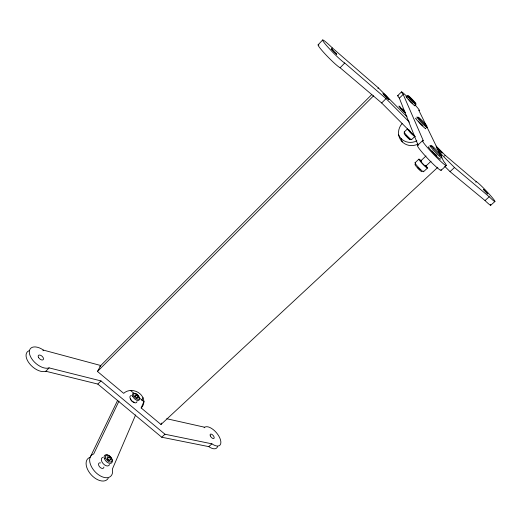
<?xml version="1.0" encoding="UTF-8"?>
<svg xmlns="http://www.w3.org/2000/svg" width="521" height="521" viewBox="0 0 521 521"><rect width="100%" height="100%" fill="white"/><g stroke="black" fill="none" stroke-linecap="round" stroke-linejoin="round"><path stroke-width="0.78" d="M420.082 169.501L419.946 169.885L417.725 167.736M166.766 418.734L204.694 427.246A11.762 5.659 49.5 0 1 219.836 438.063A11.762 5.659 49.5 0 1 211.904 443.827L164.968 434.227L100.989 380.916L49.098 367.885A13.683 7.6 41.3 0 1 34.445 362.088A13.683 7.6 41.3 0 1 30.264 348.796A13.683 7.6 41.3 0 1 43.517 350.132L100.787 365.527L97.46 371.447L123.679 393.348A11.625 9.919 20.9 0 1 139.804 393.583A11.625 9.919 20.9 0 1 141.178 407.963L160.976 424.498L161.51 423.052M141.178 407.963L143.861 401.626M135.623 414.911L112.373 469.102A14.262 8.544 47.7 0 1 105.288 477.653A14.262 8.544 47.7 0 1 91.253 466.295A14.262 8.544 47.7 0 1 93.689 453.98L118.99 401.079M141.836 400.421L143.041 397.614M90.185 457.308L117.551 400.525M408.536 137.863L405.781 135.291M110.686 459.242L109.605 460.473L107.424 458.968L107.163 456.813L109.182 456.989L110.686 459.242L109.254 460.59M318.155 44.754L322.701 39.948M42.917 350.763L43.517 350.132M331.792 48.525L332.352 47.939L378.409 87.938L406.979 116.737M138.058 397.106L137.186 398.011L135.291 396.631L134.998 394.879L136.71 395.172L138.058 397.106L136.919 398.194M29.384 350.607A13.65 7.652 41.2 0 0 29.534 363.684A13.65 7.652 41.2 0 0 45.828 371.258L49.098 367.885M318.924 44.995A16.203 1.511 45.5 0 0 325.228 54.112A16.203 1.511 45.5 0 0 340.122 67.769L344.726 63.015L386.048 98.612L409.395 122.116M99.811 366.504L371.838 94.503M377.875 88.472L378.409 87.938M97.46 371.447L373.59 95.792M45.828 371.258L97.805 384.068L100.989 380.916M340.122 67.769L381.652 102.969L386.048 98.612M397.679 95.669L401.522 91.878M418.063 145.079L399.347 98.189L403.189 94.405A12.927 0.821 46.1 0 1 406.706 96.261M404.159 132.06L407.487 128.85M135.004 396.813L136.71 395.172M411.499 139.693L414.84 136.502M417.432 145.522L422.538 140.67M415.035 162.799L418.91 159.159M420.688 160.969L426.009 155.961M109.182 456.989L107.274 458.786L108.401 460.473M425.69 166.245L431.03 161.249M427.467 168.055L423.534 171.735M444.459 156.085L445.273 155.33L476.285 181.712A13.618 0.983 46.6 0 1 491.296 196.489A13.618 0.983 46.6 0 1 489.239 196.788L485.018 200.552L450.033 171.624L444.797 166.368M160.976 424.498L437.848 167.241M441.118 170.315L446.289 165.522M97.805 384.068L161.718 437.217L164.968 434.227M450.033 171.624L454.481 167.521L489.239 196.788M204.115 427.767L204.694 427.246M475.771 182.181L476.285 181.712M161.718 437.217L208.765 446.627L211.904 443.827M490.704 205.254L494.891 201.549M422.818 125.691L420.414 123.457M400.512 107.573C399.581 107.56 405.748 113.331 403.143 110.185M412.352 103.256L411.981 102.911M422.805 125.756L422.329 125.346M130.706 390.6L134.06 393.407M140.188 398.545L144.076 401.802M436.337 155.31L435.979 154.998M409.753 130.934C407.676 129.592 412.99 135.401 413.212 134.639M422.212 125.196L419.952 122.969M409.923 131.077L410.261 131.396M435.784 154.822L434.911 153.982M411.427 102.396L411.857 102.8L410.906 101.914L411.271 102.253M401.671 108.635L402.036 109M438.2 151.123L454.481 167.521M381.652 102.969L415.165 136.619M436.044 146.03L445.273 155.33M410.763 101.745L409.35 100.273M410.717 101.725L409.936 100.911M402.609 109.599L402.974 109.996M420.03 123.021L419.509 122.481M409.291 100.182L408.861 99.713M419.118 122.031L418.799 121.647M408.731 99.563L408.471 99.218M436.832 147.808L441.762 152.725L436.539 147.202L436.722 147.651M418.676 121.484L418.428 121.139M426.23 125.541L418.767 110.205A12.927 0.821 46.1 0 0 415.048 104.903M426.875 126.857L440.974 155.818M441.619 157.134L443.605 161.223A17.193 1.452 46.3 0 1 443.423 163.744A17.193 1.452 46.3 0 1 428.19 148.433A17.193 1.452 46.3 0 1 423.391 140.898L403.189 94.405M401.183 138.684L402.205 141.829M399.347 98.189A12.901 0.899 46.1 0 1 398.265 95.857M441.02 169.605A17.147 1.589 46.4 0 1 428.295 159.152A17.147 1.589 46.4 0 1 418.05 145.58M436.845 155.786A4.012 0.339 46.3 0 1 432.039 150.823M344.726 63.015A16.242 1.394 45.5 0 1 331.89 51.377A16.242 1.394 45.5 0 1 322.603 40.071A16.242 1.394 45.5 0 1 332.352 47.939M490.437 204.369A13.592 1.068 46.7 0 1 485.018 200.552M436.377 146.922A4.357 0.339 46.3 0 1 441.053 151.578A4.357 0.339 46.3 0 1 440.864 152.165A4.357 0.339 46.3 0 1 436.285 147.189M416.852 140.826A13.702 13.025 -34.6 0 1 398.5 134.679M418.135 144.011A13.924 13.227 -33.9 0 1 401.203 140.696A13.924 13.227 -33.9 0 1 402.088 123.588M413.707 134.802A5.308 0.462 46.2 0 1 414.195 136.17A5.308 0.462 46.2 0 1 409.558 131.637A5.308 0.462 46.2 0 1 407.63 128.863M408.516 129.495A5.308 0.462 46.2 0 1 409.317 130.204M411.316 139.218A5.295 0.495 46.2 0 1 407.513 136.261A5.295 0.495 46.2 0 1 404.589 132.23M409.193 138.286A4.318 0.404 46.2 0 1 409.415 139.309A4.318 0.404 46.2 0 1 405.371 135.271A4.318 0.404 46.2 0 1 404.53 133.636M425.748 128.427A7.372 0.534 46.2 0 1 420.447 123.913A7.372 0.534 46.2 0 1 415.953 118.247M424.635 124.382A7.379 0.521 46.2 0 1 426.354 127.196A7.379 0.521 46.2 0 1 419.294 120.169A7.379 0.521 46.2 0 1 417.627 117.407M418.65 118.287A7.379 0.521 46.2 0 1 419.939 119.504M414.762 105.437A6.46 0.41 46.1 0 1 412.502 103.816A6.46 0.41 46.1 0 1 406.842 97.811A6.46 0.41 46.1 0 1 407.279 97.492M401.756 108.511A4.65 0.358 46.1 0 1 405.182 112.692A4.65 0.358 46.1 0 1 399.926 107.521A4.65 0.358 46.1 0 1 400.812 107.58M440.199 158.749A8.596 0.729 46.3 0 1 433.902 153.552A8.596 0.729 46.3 0 1 429.03 147.039M441.469 157.153A8.603 0.71 46.3 0 1 438.773 155.616A8.603 0.71 46.3 0 1 431.199 147.528A8.603 0.71 46.3 0 1 431.466 146.479M439.822 155.043A8.603 0.71 46.3 0 1 440.258 155.564M425.221 165.378A3.634 0.371 46.4 0 1 424.869 165.73A3.634 0.371 46.4 0 1 421.476 162.246A3.634 0.371 46.4 0 1 421.176 161.217M425.787 165.561A6.18 0.632 46.4 0 1 426.139 167.3A6.18 0.632 46.4 0 1 419.652 160.501A6.18 0.632 46.4 0 1 421.346 160.898M423.306 171.064A6.167 0.664 46.4 0 1 419.001 167.938A6.167 0.664 46.4 0 1 415.484 162.943M421.925 171.604A5.028 0.547 46.4 0 1 417.523 167.886A5.028 0.547 46.4 0 1 415.504 164.629M109.527 464.472A5.171 3.061 47.7 0 1 103.217 463.723A5.171 3.061 47.7 0 1 102.989 457.34M137.023 401.548A4.546 2.371 46.2 0 1 131.631 400.753A4.546 2.371 46.2 0 1 131.5 395.569M217.557 446.595A11.742 5.705 49.5 0 1 208.765 446.627M134.138 402.199A2.931 1.53 46.2 0 1 130.556 398.865M103.894 467.063A3.328 1.993 47.7 0 1 101.348 468.164A3.328 1.993 47.7 0 1 98.56 464.693A3.328 1.993 47.7 0 1 100.56 462.908M108.238 478.206A14.236 8.603 47.7 0 1 91.123 474.716A14.236 8.603 47.7 0 1 89.651 457.49M388.731 99.211C380.975 92.66 382.277 91.162 388.725 99.251M336.729 54.256L333.811 51.787L331.415 48.876L336.716 54.288M487.754 193.91L483.377 189.305L487.754 193.91M385.54 95.786L384.85 95.278L387.051 97.596L385.54 95.786M440.271 151.123L438.122 148.837L440.271 151.123M384.211 95.017A4.435 0.352 45.9 0 0 389.102 99.648A4.435 0.352 45.9 0 0 384.758 94.698A4.435 0.352 45.9 0 0 384.211 95.017M420.024 119.583A6.395 0.449 46.2 0 0 427.012 126.329A6.395 0.449 46.2 0 0 420.74 119.211A6.395 0.449 46.2 0 0 420.024 119.583M408.718 97.707A6.467 0.404 46.1 0 0 415.979 104.825A6.467 0.404 46.1 0 0 409.916 97.955A6.467 0.404 46.1 0 0 408.718 97.707M409.91 97.831A5.607 0.345 46.1 0 0 415.96 103.686A5.607 0.345 46.1 0 0 410.34 97.42A5.607 0.345 46.1 0 0 409.91 97.831M433.498 148.557A7.457 0.606 46.3 0 0 441.717 156.45A7.457 0.606 46.3 0 0 434.54 148.127A7.457 0.606 46.3 0 0 433.498 148.557M104.434 458.734A5.177 3.048 47.7 0 0 111.592 462.987A5.177 3.048 47.7 0 0 108.602 455.484A5.177 3.048 47.7 0 0 104.434 458.734M105.73 458.233A4.227 2.481 47.7 0 0 111.566 461.697A4.227 2.481 47.7 0 0 109.123 455.582A4.227 2.481 47.7 0 0 105.73 458.233M132.705 396.318A4.552 2.358 46.2 0 0 138.892 400.297A4.552 2.358 46.2 0 0 136.124 394.019A4.552 2.358 46.2 0 0 132.705 396.318M133.904 396.064A3.712 1.921 46.2 0 0 138.957 399.093A3.712 1.921 46.2 0 0 136.469 393.941A3.712 1.921 46.2 0 0 133.904 396.064M38.574 357.543A3.191 1.771 41.3 0 0 43.191 359.672A3.191 1.771 41.3 0 0 40.729 355.355A3.191 1.771 41.3 0 0 38.574 357.543M210.334 435.908A2.742 1.322 49.5 0 0 213.877 438.435A2.742 1.322 49.5 0 0 212.216 434.592A2.742 1.322 49.5 0 0 210.334 435.908"/></g></svg>
